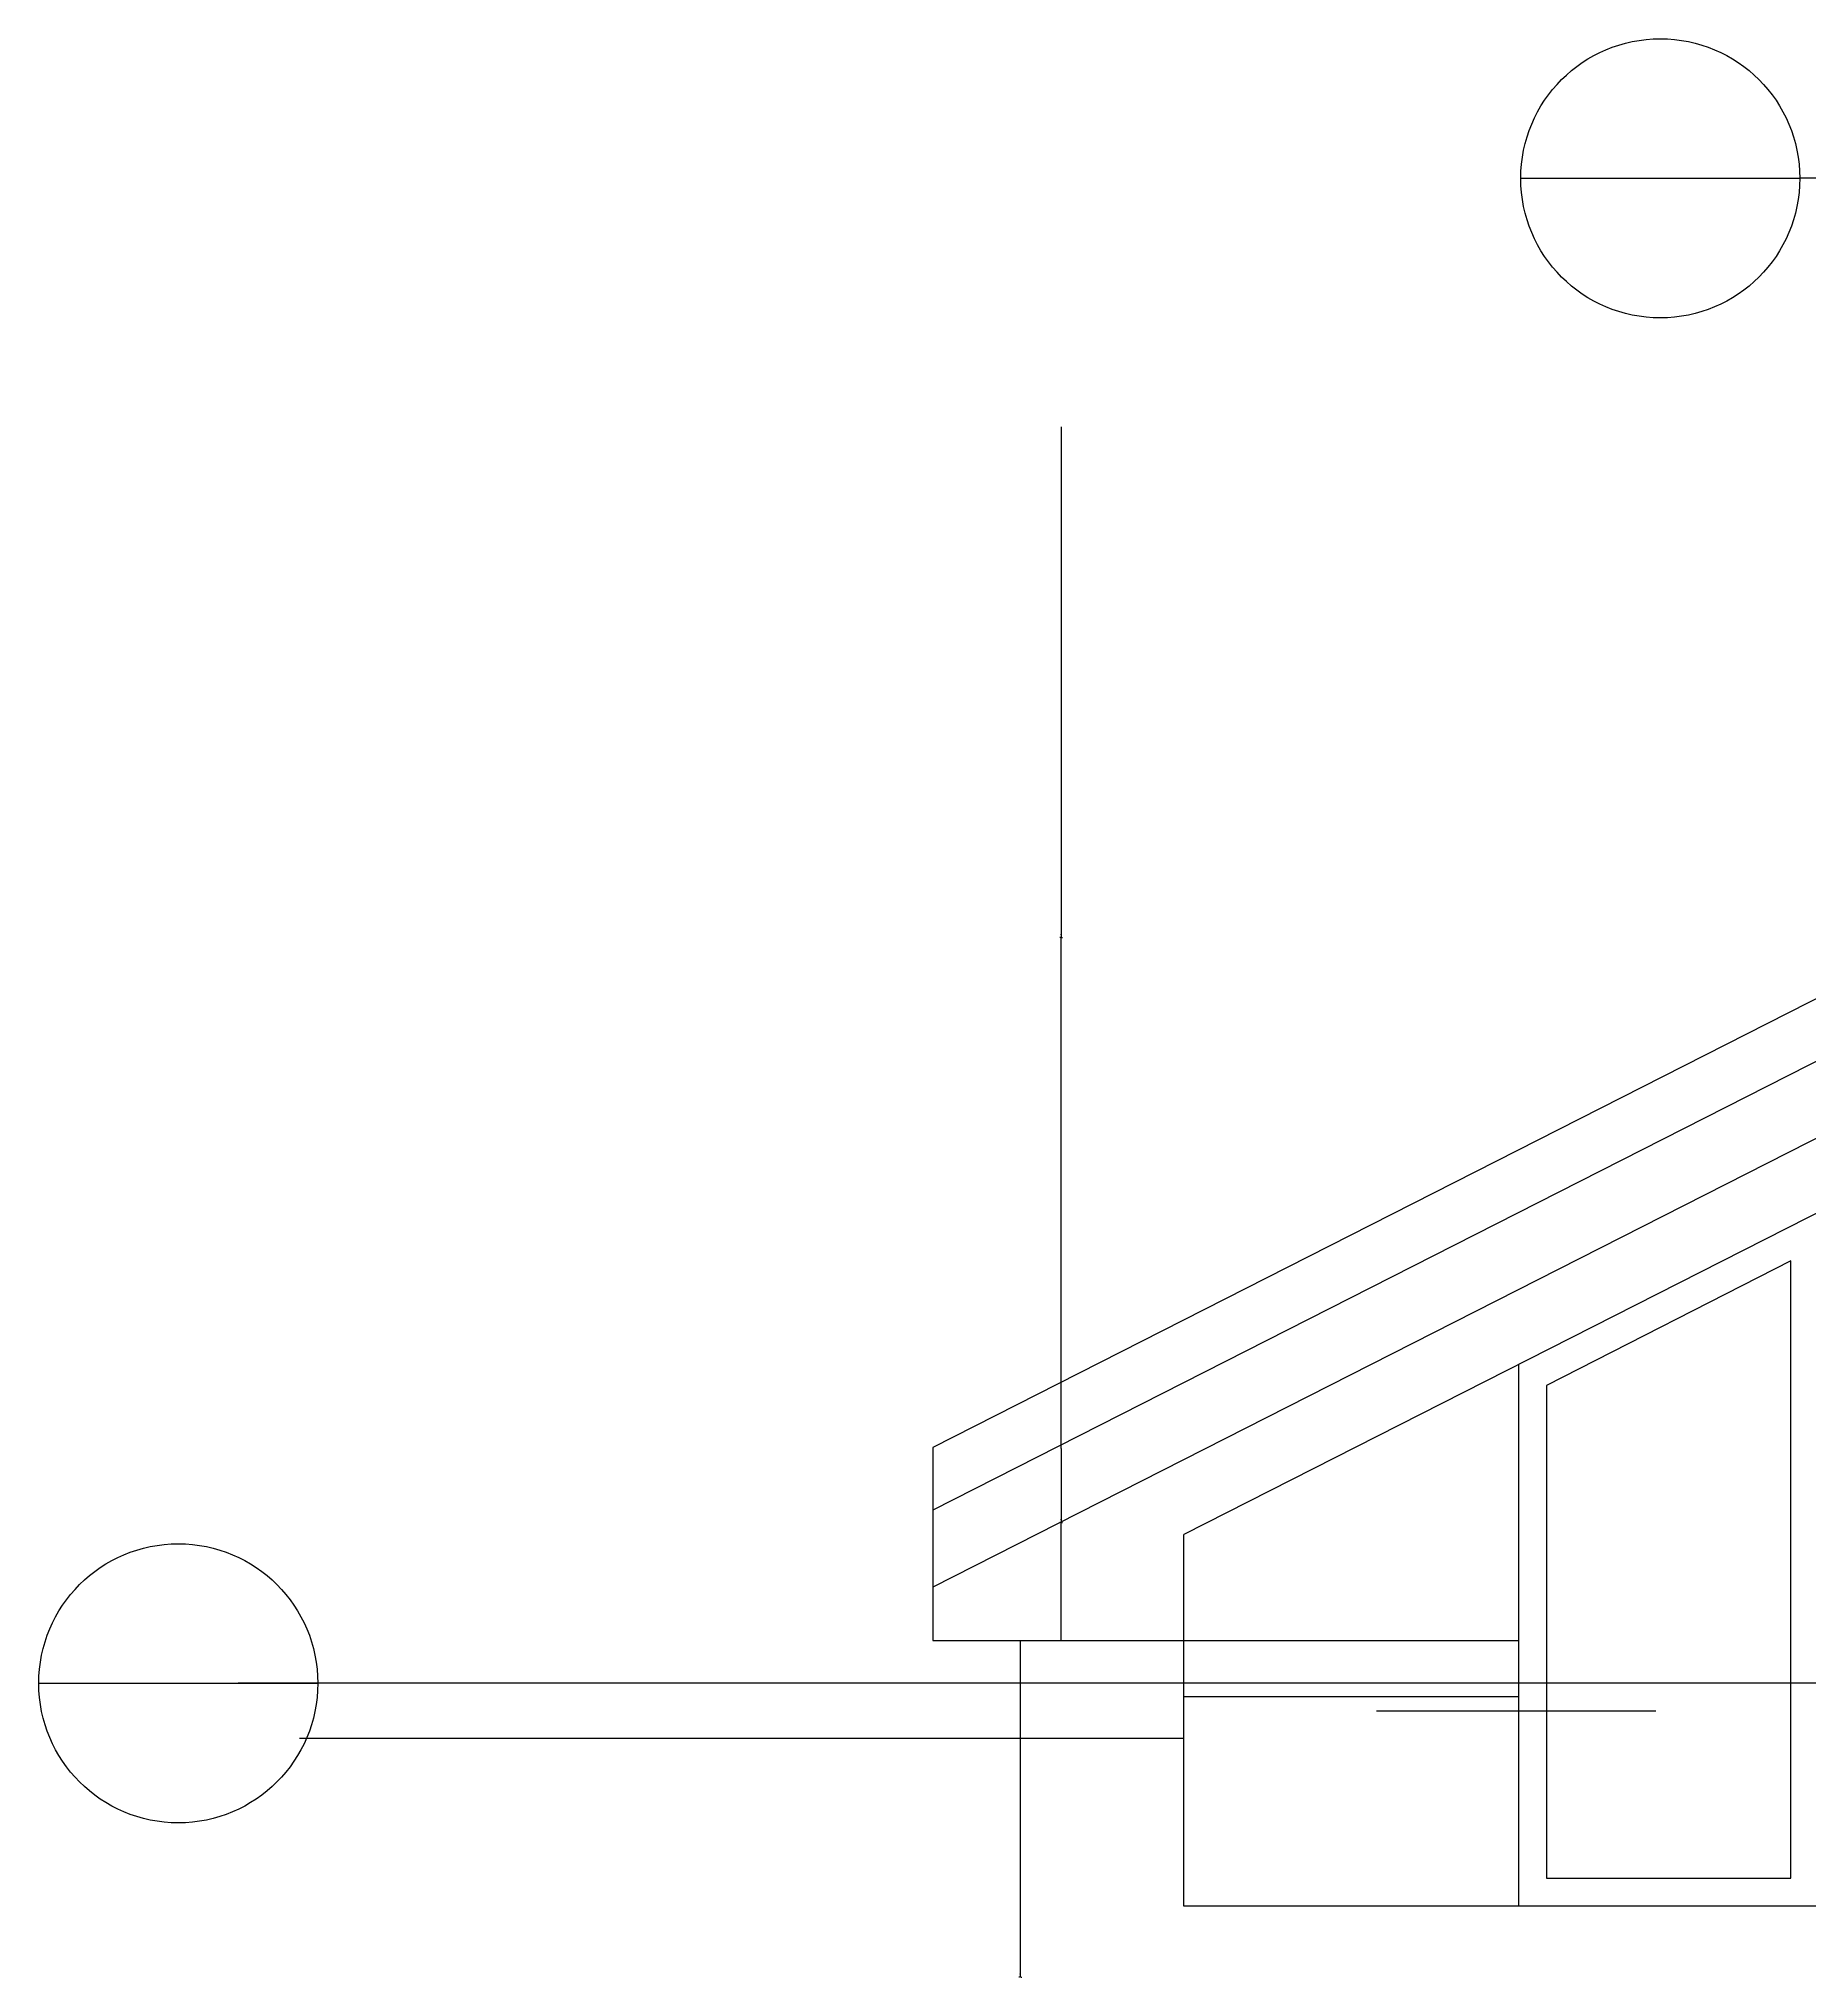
# Model space of a CAD drawing. Header units: metres. Extents: x -1 to 228715, y 0 to 21495.
# Drawn here: x 220631 to 221265, y 17640 to 18335 of the extents above; entities that cross this region are included whole.
import ezdxf

# ---------------------------------------------------------------- set-up
doc = ezdxf.new("R2010")
doc.units = ezdxf.units.M
for name, color, linetype in [('HATCH', 253, 'Continuous'), ('LVTRY', 9, 'Continuous'), ('PUB_DIM', 3, 'Continuous'), ('WALL', 2, 'Continuous'), ('WINDOW', 4, 'Continuous')]:
    doc.layers.add(name, color=color, linetype=linetype)
doc.dimstyles.get("Standard").update_dxf_attribs({"dimtxt": 2.5, "dimasz": 2.5, "dimexe": 1.25, "dimexo": 0.625, "dimtad": 1, "dimcen": 2.5, "dimazin": 3, "dimtfac": 1, "dimtmove": 0, "dimatfit": 3})

# ---------------------------------------------------------------- blocks, each defined once
blk = doc.blocks.new('_INDEX')
blk.add_line((-0.5, 0), (0.5, 0))
blk.add_circle((0, 0), 0.5)
blk = doc.blocks.new('*D93')
for p, q in [((220982.59, 17760.84), (220982.59, 17640.24)), ((220982.59, 17665.72), (220982.59, 17640.24)), ((220982.34, 17640.24), (220982.09, 17640.24)), ((220982.59, 17640.24), (220982.59, 17640.24)), ((220982.84, 17640.24), (220983.09, 17640.24))]:
    blk.add_line(p, q)
at = {"layer": 'Defpoints'}
for p in [(220982.59, 17760.84), (220982.59, 17665.72), (220982.59, 17640.24)]:
    blk.add_point(p, dxfattribs=at)
at = {"layer": 'PUB_DIM', "insert": (220982.59, 17641.365), "char_height": 1, "attachment_point": 5}
blk.add_mtext('0', dxfattribs=at)
blk = doc.blocks.new('*D102')
for p, q in [((220997.27, 18195.67), (220997.27, 18012.7)), ((220997.02, 18012.7), (220996.77, 18012.7)), ((220997.27, 17829.72), (220997.27, 18012.7)), ((220997.27, 18012.7), (220997.27, 18012.7)), ((220997.52, 18012.7), (220997.77, 18012.7))]:
    blk.add_line(p, q)
at = {"layer": 'Defpoints'}
for p in [(220997.27, 18195.67), (220997.27, 18012.7), (220997.27, 17829.72)]:
    blk.add_point(p, dxfattribs=at)
at = {"layer": 'PUB_DIM', "insert": (220997.27, 18013.825), "char_height": 1, "attachment_point": 5}
blk.add_mtext('0', dxfattribs=at)
blk = doc.blocks.new('*D103')
for p, q in [((220997.27, 17829.72), (220997.27, 17803.15)), ((220997.02, 17803.15), (220996.77, 17803.15)), ((220997.27, 17760.84), (220997.27, 17803.15)), ((220997.27, 17803.15), (220997.27, 17803.15)), ((220997.52, 17803.15), (220997.77, 17803.15))]:
    blk.add_line(p, q)
at = {"layer": 'Defpoints'}
for p in [(220997.27, 17829.72), (220997.27, 17803.15), (220997.27, 17760.84)]:
    blk.add_point(p, dxfattribs=at)
at = {"layer": 'PUB_DIM', "insert": (220997.27, 17804.275), "char_height": 1, "attachment_point": 5}
blk.add_mtext('0', dxfattribs=at)

msp = doc.modelspace()

# ---------------------------------------------------------------- linework, layer by layer
at = {"layer": 'HATCH'}
msp.add_line((221671.2, 18145.72), (220951.2, 17780.01), dxfattribs=at)
at = {"layer": 'LVTRY'}
for p, q in [((221041.2, 17760.84), (221161.2, 17760.84)), ((221041.2, 17740.84), (221161.2, 17740.84))]:
    msp.add_line(p, q, dxfattribs=at)
at = {"layer": 'PUB_DIM'}
for p, q in [((221381.2, 18284.74), (221261.93, 18284.74)), ((220735.65, 17745.55), (220702.28, 17745.55)), ((222256.71, 17745.55), (220735.65, 17745.55))]:
    msp.add_line(p, q, dxfattribs=at)
msp.add_lwpolyline([(221210.27, 17735.55), (221110.27, 17735.55)], dxfattribs=at)
at = {"layer": 'WALL'}
for p, q in [((221671.2, 18195.72), (220951.2, 17830.01)), ((221671.2, 18118.8), (221041.2, 17798.8)), ((221161.2, 17765.72), (221161.2, 17859.75)), ((221161.2, 17665.72), (221161.2, 17851.97)), ((220951.2, 17830.01), (220951.2, 17760.84)), ((221041.2, 17665.72), (221041.2, 17798.8)), ((220951.2, 17760.84), (221041.2, 17760.84)), ((221041.2, 17725.72), (220724.27, 17725.72)), ((222301.2, 17665.72), (221041.2, 17665.72))]:
    msp.add_line(p, q, dxfattribs=at)
at = {"layer": 'WINDOW'}
for p, q in [((221671.19, 18173.29), (220951.2, 17807.57)), ((221258.67, 17896.94), (221171.2, 17852.19)), ((221258.67, 17675.72), (221258.67, 17896.94)), ((221171.2, 17852.19), (221171.2, 17675.72)), ((221171.2, 17675.72), (221258.67, 17675.72))]:
    msp.add_line(p, q, dxfattribs=at)

# ---------------------------------------------------------------- block references
at = {"layer": 'PUB_DIM', "xscale": 100, "yscale": 100, "zscale": 100}
for p in [(221211.93, 18284.74), (220680.87, 17745.55)]:
    msp.add_blockref('_INDEX', p, dxfattribs=at)

# ---------------------------------------------------------------- dimensions: what is measured, and where the dimension line sits
at = {"layer": 'PUB_DIM'}
for base, p1, p2, picture, middle in [((220997.27, 18012.7), (220997.27, 18195.67), (220997.27, 17829.72), '*D102', (220997.27, 18013.825)), ((220997.27, 17803.15), (220997.27, 17829.72), (220997.27, 17760.84), '*D103', (220997.27, 17804.275)), ((220982.59, 17640.24), (220982.59, 17760.84), (220982.59, 17665.72), '*D93', (220982.59, 17641.365))]:
    dim = msp.add_linear_dim(base=base, p1=p1, p2=p2, dimstyle='Standard', dxfattribs=at)
    dim.commit()
    dim.dimension.update_dxf_attribs({"geometry": picture, "text_midpoint": middle})

doc.saveas('drawing.dxf')
